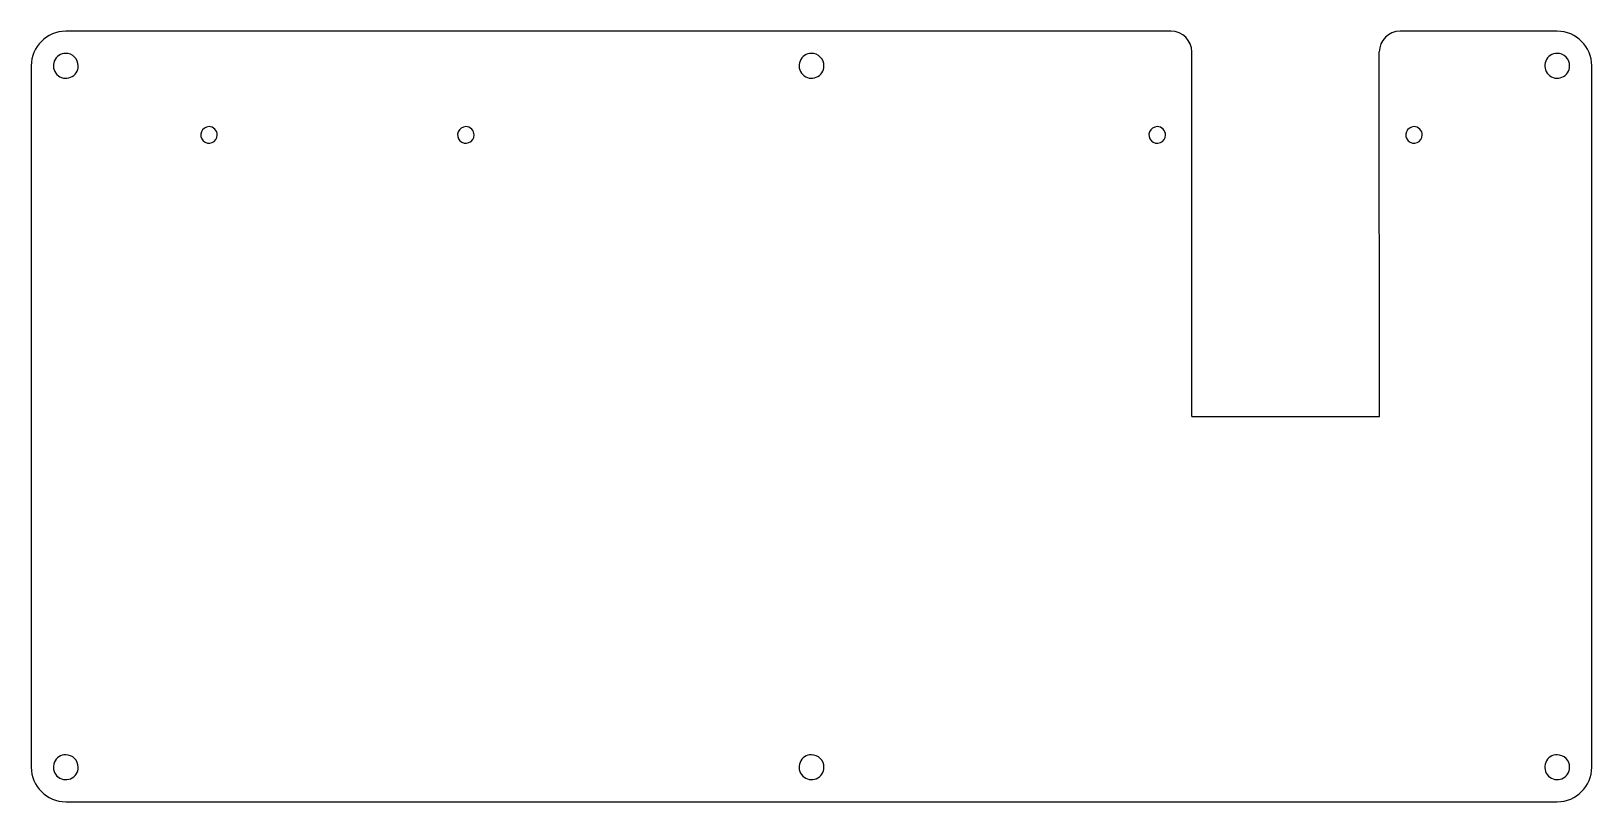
# Model space of a CAD drawing. Extents: x 0 to 188, y -92 to 1.
import ezdxf

# ---------------------------------------------------------------- set-up
doc = ezdxf.new("R2010")
doc.units = 0
doc.layers.get('0').update_dxf_attribs({"linetype": 'CONTINUOUS'})

msp = doc.modelspace()

# ---------------------------------------------------------------- linework, layer by layer
at = {"color": 7}
for points in [[(137.45718, 0.844194), (4.2164, 0.844194)], [(184.00014, 0.844194), (165.05682, 0.844194)], [(139.94638, -45.592086), (162.57016, -45.592086), (162.55746, -1.655166)], [(139.94638, -45.592086), (139.95654, -1.655166)], [(0.04826, -3.323946), (0.04826, -87.857686)], [(188.16828, -87.857686), (188.16828, -3.323946)], [(4.2164, -92.025826), (184.00014, -92.025826)]]:
    msp.add_lwpolyline(points, dxfattribs=at)
for points in [[(4.217187, -1.824911)], [(94.10954, -1.824911)], [(184.001664, -1.824911)], [(21.481263, -10.659285)], [(52.437538, -10.659285)], [(135.781288, -10.659285)], [(166.737538, -10.659285)], [(4.217187, -86.359464)], [(94.10954, -86.359464)], [(184.001664, -86.359464)]]:
    msp.add_lwpolyline(points, close=True, dxfattribs=at)
for points in [[(4.217187, 0.842285), (1.915713, 0.842278), (0.050003, -1.023437), (0.050001, -3.324911)], [(139.958064, -1.657553), (139.958068, -0.27689), (138.838859, 0.842381), (137.458196, 0.842453)], [(165.05809, 0.842453), (163.677427, 0.842381), (162.558218, -0.27689), (162.558222, -1.657553)], [(188.168788, -3.324911), (188.168786, -1.023461), (186.303114, 0.842243), (184.001664, 0.842285)], [(4.217187, -1.824911), (3.610494, -1.824911), (3.06354, -2.190374), (2.831369, -2.750886)], [(5.277847, -2.264251), (4.996543, -1.982946), (4.615012, -1.824911), (4.217187, -1.824911)], [(94.10954, -1.824911), (93.502847, -1.824911), (92.955893, -2.190374), (92.723721, -2.750886)], [(95.1702, -2.264251), (94.888895, -1.982946), (94.507365, -1.824911), (94.10954, -1.824911)], [(184.001664, -1.824911), (183.394971, -1.824911), (182.848017, -2.190374), (182.615845, -2.750886)], [(185.062324, -2.264251), (184.781019, -1.982946), (184.399489, -1.824911), (184.001664, -1.824911)], [(2.831369, -2.750886), (2.599197, -3.311397), (2.727531, -3.956574), (3.156528, -4.385571)], [(4.791212, -4.71073), (5.351724, -4.478558), (5.717187, -3.931604), (5.717187, -3.324911)], [(5.717187, -3.324911), (5.717187, -2.927086), (5.559152, -2.545555), (5.277847, -2.264251)], [(92.723721, -2.750886), (92.49155, -3.311397), (92.619883, -3.956574), (93.04888, -4.385571)], [(94.683565, -4.71073), (95.244076, -4.478558), (95.60954, -3.931604), (95.60954, -3.324911)], [(95.60954, -3.324911), (95.60954, -2.927086), (95.451504, -2.545555), (95.1702, -2.264251)], [(182.615845, -2.750886), (182.383674, -3.311397), (182.512007, -3.956574), (182.941004, -4.385571)], [(184.575689, -4.71073), (185.1362, -4.478558), (185.501664, -3.931604), (185.501664, -3.324911)], [(185.501664, -3.324911), (185.501664, -2.927086), (185.343628, -2.545555), (185.062324, -2.264251)], [(3.156528, -4.385571), (3.585524, -4.814568), (4.230701, -4.942901), (4.791212, -4.71073)], [(93.04888, -4.385571), (93.477877, -4.814568), (94.123054, -4.942901), (94.683565, -4.71073)], [(182.941004, -4.385571), (183.370001, -4.814568), (184.015178, -4.942901), (184.575689, -4.71073)], [(20.557383, -11.276602), (20.402601, -11.650277), (20.488157, -12.080395), (20.774155, -12.366393)], [(21.481263, -10.659285), (21.0768, -10.659285), (20.712164, -10.902928), (20.557383, -11.276602)], [(22.18837, -10.952179), (22.000833, -10.764642), (21.746479, -10.659285), (21.481263, -10.659285)], [(22.481263, -11.659286), (22.481263, -11.394069), (22.375906, -11.139715), (22.18837, -10.952179)], [(51.513658, -11.276602), (51.358877, -11.650277), (51.444433, -12.080395), (51.730431, -12.366393)], [(52.437538, -10.659285), (52.033076, -10.659285), (51.668439, -10.902928), (51.513658, -11.276602)], [(53.144645, -10.952179), (52.957109, -10.764642), (52.702755, -10.659285), (52.437538, -10.659285)], [(53.437539, -11.659286), (53.437539, -11.394069), (53.332182, -11.139715), (53.144645, -10.952179)], [(134.857408, -11.276602), (134.702627, -11.650277), (134.788183, -12.080395), (135.074181, -12.366393)], [(135.781288, -10.659285), (135.376826, -10.659285), (135.012189, -10.902928), (134.857408, -11.276602)], [(136.488395, -10.952179), (136.300859, -10.764642), (136.046505, -10.659285), (135.781288, -10.659285)], [(136.781289, -11.659286), (136.781289, -11.394069), (136.675932, -11.139715), (136.488395, -10.952179)], [(165.813658, -11.276602), (165.658877, -11.650277), (165.744433, -12.080395), (166.030431, -12.366393)], [(166.737538, -10.659285), (166.333076, -10.659285), (165.968439, -10.902928), (165.813658, -11.276602)], [(167.444645, -10.952179), (167.257109, -10.764642), (167.002755, -10.659285), (166.737538, -10.659285)], [(167.737539, -11.659286), (167.737539, -11.394069), (167.632182, -11.139715), (167.444645, -10.952179)], [(20.774155, -12.366393), (21.060154, -12.652391), (21.490272, -12.737947), (21.863946, -12.583166)], [(21.863946, -12.583166), (22.237621, -12.428385), (22.481263, -12.063748), (22.481263, -11.659286)], [(51.730431, -12.366393), (52.016429, -12.652391), (52.446547, -12.737947), (52.820222, -12.583166)], [(52.820222, -12.583166), (53.193896, -12.428385), (53.437539, -12.063748), (53.437539, -11.659286)], [(135.074181, -12.366393), (135.360179, -12.652391), (135.790297, -12.737947), (136.163972, -12.583166)], [(136.163972, -12.583166), (136.537646, -12.428385), (136.781289, -12.063748), (136.781289, -11.659286)], [(166.030431, -12.366393), (166.316429, -12.652391), (166.746547, -12.737947), (167.120222, -12.583166)], [(167.120222, -12.583166), (167.493896, -12.428385), (167.737539, -12.063748), (167.737539, -11.659286)], [(4.217187, -86.359464), (3.610494, -86.359464), (3.06354, -86.724927), (2.831369, -87.285439)], [(5.277847, -86.798804), (4.996543, -86.517499), (4.615012, -86.359464), (4.217187, -86.359464)], [(94.10954, -86.359464), (93.502847, -86.359464), (92.955893, -86.724927), (92.723721, -87.285439)], [(95.1702, -86.798804), (94.888895, -86.517499), (94.507365, -86.359464), (94.10954, -86.359464)], [(184.001664, -86.359464), (183.394971, -86.359464), (182.848017, -86.724927), (182.615845, -87.285439)], [(185.062324, -86.798804), (184.781019, -86.517499), (184.399489, -86.359464), (184.001664, -86.359464)], [(0.050001, -87.859464), (0.050043, -90.16091), (1.915741, -92.02658), (4.217187, -92.026588)], [(2.831369, -87.285439), (2.599197, -87.84595), (2.727531, -88.491127), (3.156528, -88.920123)], [(4.791212, -89.245282), (5.351724, -89.013111), (5.717187, -88.466157), (5.717187, -87.859464)], [(5.717187, -87.859464), (5.717187, -87.461639), (5.559152, -87.080108), (5.277847, -86.798804)], [(92.723721, -87.285439), (92.49155, -87.84595), (92.619883, -88.491127), (93.04888, -88.920123)], [(94.683565, -89.245282), (95.244076, -89.013111), (95.60954, -88.466157), (95.60954, -87.859464)], [(95.60954, -87.859464), (95.60954, -87.461639), (95.451504, -87.080108), (95.1702, -86.798804)], [(182.615845, -87.285439), (182.383674, -87.84595), (182.512007, -88.491127), (182.941004, -88.920123)], [(184.001664, -92.026588), (186.303086, -92.026546), (188.168746, -90.160885), (188.168788, -87.859464)], [(184.575689, -89.245282), (185.1362, -89.013111), (185.501664, -88.466157), (185.501664, -87.859464)], [(185.501664, -87.859464), (185.501664, -87.461639), (185.343628, -87.080108), (185.062324, -86.798804)], [(3.156528, -88.920123), (3.585524, -89.34912), (4.230701, -89.477454), (4.791212, -89.245282)], [(93.04888, -88.920123), (93.477877, -89.34912), (94.123054, -89.477454), (94.683565, -89.245282)], [(182.941004, -88.920123), (183.370001, -89.34912), (184.015178, -89.477454), (184.575689, -89.245282)]]:
    msp.add_open_spline(points, degree=3, dxfattribs=at)

doc.saveas('drawing.dxf')
